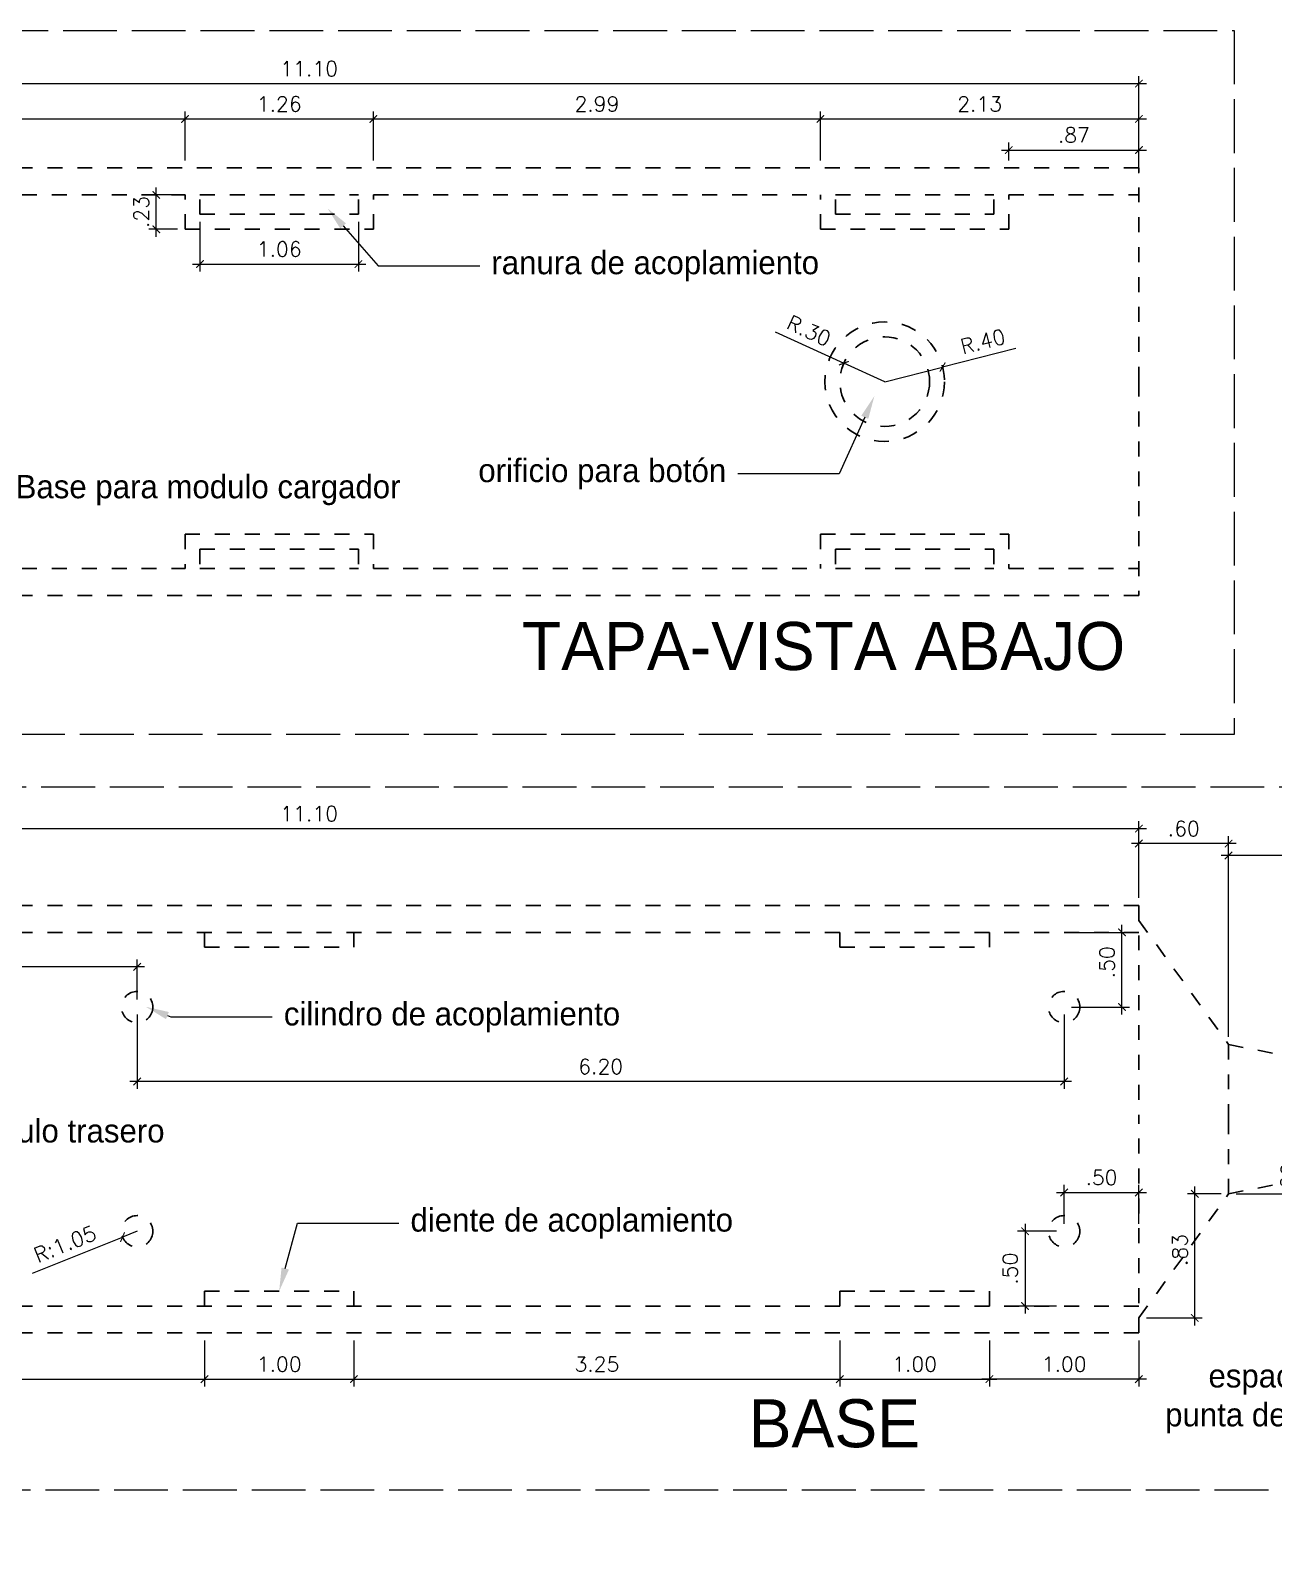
# Model space of a CAD drawing. Header units: millimetres. Extents: x 3117.9 to 3172.3, y 1005.1 to 1030.5.
# Drawn here: x 3123.35 to 3131.67, y 1017.25 to 1027.42 of the extents above; entities that cross this region are included whole.
import ezdxf
from ezdxf import colors
from ezdxf.entities.mleader import LeaderData, LeaderLine
from ezdxf.math import Vec2, Vec3

# ---------------------------------------------------------------- set-up
doc = ezdxf.new("R2010")
doc.units = ezdxf.units.MM
doc.linetypes.add('ACAD_ISO02W100', pattern=[15, 12, -3])
doc.linetypes.add('ACAD_ISO03W100', pattern=[30, 12, -18])
for name, color, linetype, lineweight in [('bloque', 2, 'Continuous', 25), ('corte', 1, 'Continuous', 30), ('MU-COTAS', 6, 'Continuous', 9), ('rayado', 130, 'ACAD_ISO03W100', 9)]:
    doc.layers.add(name, color=color, linetype=linetype, lineweight=lineweight)
doc.layers.add('MU-CascoExistente', color=200, linetype='Continuous')
doc.styles.get("Standard").update_dxf_attribs({"font": 'MOD20.TTF'})
doc.styles.add('T-COTA 1 en 50', font='romans.shx')
doc.dimstyles.new('cota exterior esc 1 en 50', dxfattribs={"dimtxt": 0.1, "dimasz": 0.05, "dimexe": 0.05, "dimexo": 0.05, "dimgap": 0.05, "dimtad": 1, "dimzin": 4, "dimdsep": 46, "dimtxsty": 'T-COTA 1 en 50', "dimblk": 'ARCHTICK', "dimcen": 2.5, "dimdle": 0.05, "dimclrd": 256, "dimclre": 256, "dimclrt": 240, "dimaunit": 1, "dimazin": 0, "dimtfac": 1, "dimtix": 1, "dimtmove": 0, "dimatfit": 3, "dimfxl": 1, "dimtolj": 1, "dimlwd": -1, "dimlwe": -1, "dimarcsym": 0})

# ---------------------------------------------------------------- blocks, each defined once
blk = doc.blocks.new('_ArchTick')
at = {"layer": 'MU-CascoExistente', "color": 0, "const_width": 0.15}
blk.add_lwpolyline([(-0.5, -0.5), (0.5, 0.5)], dxfattribs=at)
blk = doc.blocks.new('*D36')
at = {"layer": 'Defpoints', "color": 0, "ltscale": 0.002, "transparency": 16777216}
for p in [(3130.765, 1022.083), (3119.665, 1021.569), (3130.765, 1021.569)]:
    blk.add_point(p, dxfattribs=at)
at = {"layer": 'MU-COTAS', "ltscale": 0.002, "transparency": 16777216}
for p, q in [((3119.665, 1021.619), (3119.665, 1022.133)), ((3130.765, 1021.619), (3130.765, 1022.133)), ((3119.615, 1022.083), (3130.815, 1022.083))]:
    blk.add_line(p, q, dxfattribs=at)
at = {"layer": 'MU-COTAS', "ltscale": 0.002, "transparency": 16777216, "xscale": 0.05, "yscale": 0.05, "zscale": 0.05, "rotation": 180}
blk.add_blockref('_ArchTick', (3119.665, 1022.083), dxfattribs=at)
at = {"layer": 'MU-COTAS', "ltscale": 0.002, "transparency": 16777216, "xscale": 0.05, "yscale": 0.05, "zscale": 0.05}
blk.add_blockref('_ArchTick', (3130.765, 1022.083), dxfattribs=at)
at = {"layer": 'MU-COTAS', "color": 240, "ltscale": 0.002, "transparency": 16777216, "insert": (3125.215, 1022.183), "char_height": 0.1, "attachment_point": 5, "style": 'T-COTA 1 en 50'}
blk.add_mtext('\\A1;11.10', dxfattribs=at)
blk = doc.blocks.new('*D37')
at = {"layer": 'Defpoints', "color": 0, "ltscale": 0.002, "transparency": 16777216}
for p in [(3121.165, 1018.709), (3124.515, 1018.709), (3124.515, 1018.4)]:
    blk.add_point(p, dxfattribs=at)
at = {"layer": 'MU-COTAS', "ltscale": 0.002, "transparency": 16777216}
for p, q in [((3121.165, 1018.659), (3121.165, 1018.35)), ((3124.515, 1018.659), (3124.515, 1018.35)), ((3121.115, 1018.4), (3124.565, 1018.4))]:
    blk.add_line(p, q, dxfattribs=at)
at = {"layer": 'MU-COTAS', "ltscale": 0.002, "transparency": 16777216, "xscale": 0.05, "yscale": 0.05, "zscale": 0.05, "rotation": 180}
blk.add_blockref('_ArchTick', (3121.165, 1018.4), dxfattribs=at)
at = {"layer": 'MU-COTAS', "ltscale": 0.002, "transparency": 16777216, "xscale": 0.05, "yscale": 0.05, "zscale": 0.05}
blk.add_blockref('_ArchTick', (3124.515, 1018.4), dxfattribs=at)
at = {"layer": 'MU-COTAS', "color": 240, "ltscale": 0.002, "transparency": 16777216, "insert": (3122.84, 1018.5), "char_height": 0.1, "attachment_point": 5, "style": 'T-COTA 1 en 50'}
blk.add_mtext('\\A1;3.35', dxfattribs=at)
blk = doc.blocks.new('*D38')
at = {"layer": 'Defpoints', "color": 0, "ltscale": 0.002, "transparency": 16777216}
for p in [(3125.515, 1018.709), (3128.765, 1018.709), (3128.765, 1018.4)]:
    blk.add_point(p, dxfattribs=at)
at = {"layer": 'MU-COTAS', "ltscale": 0.002, "transparency": 16777216}
for p, q in [((3125.515, 1018.659), (3125.515, 1018.35)), ((3128.765, 1018.659), (3128.765, 1018.35)), ((3125.465, 1018.4), (3128.815, 1018.4))]:
    blk.add_line(p, q, dxfattribs=at)
at = {"layer": 'MU-COTAS', "ltscale": 0.002, "transparency": 16777216, "xscale": 0.05, "yscale": 0.05, "zscale": 0.05, "rotation": 180}
blk.add_blockref('_ArchTick', (3125.515, 1018.4), dxfattribs=at)
at = {"layer": 'MU-COTAS', "ltscale": 0.002, "transparency": 16777216, "xscale": 0.05, "yscale": 0.05, "zscale": 0.05}
blk.add_blockref('_ArchTick', (3128.765, 1018.4), dxfattribs=at)
at = {"layer": 'MU-COTAS', "color": 240, "ltscale": 0.002, "transparency": 16777216, "insert": (3127.14, 1018.5), "char_height": 0.1, "attachment_point": 5, "style": 'T-COTA 1 en 50'}
blk.add_mtext('\\A1;3.25', dxfattribs=at)
blk = doc.blocks.new('*D39')
at = {"layer": 'Defpoints', "color": 0, "ltscale": 0.002, "transparency": 16777216}
for p in [(3128.765, 1018.709), (3129.765, 1018.709), (3129.765, 1018.4)]:
    blk.add_point(p, dxfattribs=at)
at = {"layer": 'MU-COTAS', "ltscale": 0.002, "transparency": 16777216}
for p, q in [((3128.765, 1018.659), (3128.765, 1018.35)), ((3129.765, 1018.659), (3129.765, 1018.35)), ((3128.715, 1018.4), (3129.815, 1018.4))]:
    blk.add_line(p, q, dxfattribs=at)
at = {"layer": 'MU-COTAS', "ltscale": 0.002, "transparency": 16777216, "xscale": 0.05, "yscale": 0.05, "zscale": 0.05, "rotation": 180}
blk.add_blockref('_ArchTick', (3128.765, 1018.4), dxfattribs=at)
at = {"layer": 'MU-COTAS', "ltscale": 0.002, "transparency": 16777216, "xscale": 0.05, "yscale": 0.05, "zscale": 0.05}
blk.add_blockref('_ArchTick', (3129.765, 1018.4), dxfattribs=at)
at = {"layer": 'MU-COTAS', "color": 240, "ltscale": 0.002, "transparency": 16777216, "insert": (3129.265, 1018.5), "char_height": 0.1, "attachment_point": 5, "style": 'T-COTA 1 en 50'}
blk.add_mtext('\\A1;1.00', dxfattribs=at)
blk = doc.blocks.new('*D40')
at = {"layer": 'Defpoints', "color": 0, "ltscale": 0.002, "transparency": 16777216}
for p in [(3129.765, 1018.709), (3130.765, 1018.709), (3129.765, 1018.4)]:
    blk.add_point(p, dxfattribs=at)
at = {"layer": 'MU-COTAS', "ltscale": 0.002, "transparency": 16777216}
for p, q in [((3129.765, 1018.659), (3129.765, 1018.35)), ((3130.765, 1018.659), (3130.765, 1018.35)), ((3130.815, 1018.4), (3129.715, 1018.4))]:
    blk.add_line(p, q, dxfattribs=at)
at = {"layer": 'MU-COTAS', "ltscale": 0.002, "transparency": 16777216, "xscale": 0.05, "yscale": 0.05, "zscale": 0.05, "rotation": 180}
blk.add_blockref('_ArchTick', (3129.765, 1018.4), dxfattribs=at)
at = {"layer": 'MU-COTAS', "ltscale": 0.002, "transparency": 16777216, "xscale": 0.05, "yscale": 0.05, "zscale": 0.05}
blk.add_blockref('_ArchTick', (3130.765, 1018.4), dxfattribs=at)
at = {"layer": 'MU-COTAS', "color": 240, "ltscale": 0.002, "transparency": 16777216, "insert": (3130.265, 1018.5), "char_height": 0.1, "attachment_point": 5, "style": 'T-COTA 1 en 50'}
blk.add_mtext('\\A1;1.00', dxfattribs=at)
blk = doc.blocks.new('*D7')
at = {"layer": 'Defpoints', "color": 0, "ltscale": 0.002, "transparency": 16777216}
for p in [(3124.065, 1019.389), (3123.967, 1019.35)]:
    blk.add_point(p, dxfattribs=at)
at = {"layer": 'MU-COTAS', "ltscale": 0.002, "transparency": 16777216}
for p in [(3124.065, 1019.389), (3123.366, 1019.109)]:
    blk.add_line(p, (3123.967, 1019.35), dxfattribs=at)
at = {"layer": 'MU-COTAS', "ltscale": 0.002, "transparency": 16777216, "xscale": 0.05, "yscale": 0.05, "zscale": 0.05, "rotation": 21.84938897591049}
blk.add_blockref('_ArchTick', (3123.967, 1019.35), dxfattribs=at)
at = {"layer": 'MU-COTAS', "color": 240, "ltscale": 0.002, "transparency": 16777216, "insert": (3123.583, 1019.304), "char_height": 0.1, "attachment_point": 5, "rotation": 21.8494, "style": 'T-COTA 1 en 50'}
blk.add_mtext('\\A1;R:1.05', dxfattribs=at)
blk = doc.blocks.new('*D41')
at = {"layer": 'Defpoints', "color": 0, "ltscale": 0.002, "transparency": 16777216}
for p in [(3130.765, 1019.649), (3130.265, 1019.389), (3130.765, 1019.389)]:
    blk.add_point(p, dxfattribs=at)
at = {"layer": 'MU-COTAS', "ltscale": 0.002, "transparency": 16777216}
for p, q in [((3130.265, 1019.439), (3130.265, 1019.699)), ((3130.765, 1019.439), (3130.765, 1019.699)), ((3130.215, 1019.649), (3130.815, 1019.649))]:
    blk.add_line(p, q, dxfattribs=at)
at = {"layer": 'MU-COTAS', "ltscale": 0.002, "transparency": 16777216, "xscale": 0.05, "yscale": 0.05, "zscale": 0.05, "rotation": 180}
blk.add_blockref('_ArchTick', (3130.265, 1019.649), dxfattribs=at)
at = {"layer": 'MU-COTAS', "ltscale": 0.002, "transparency": 16777216, "xscale": 0.05, "yscale": 0.05, "zscale": 0.05}
blk.add_blockref('_ArchTick', (3130.765, 1019.649), dxfattribs=at)
at = {"layer": 'MU-COTAS', "color": 240, "ltscale": 0.002, "transparency": 16777216, "insert": (3130.515, 1019.749), "char_height": 0.1, "attachment_point": 5, "style": 'T-COTA 1 en 50'}
blk.add_mtext('\\A1;.50', dxfattribs=at)
blk = doc.blocks.new('*D42')
at = {"layer": 'Defpoints', "color": 0, "ltscale": 0.002, "transparency": 16777216}
for p in [(3130.265, 1019.389), (3130.004, 1018.889), (3130.265, 1018.889)]:
    blk.add_point(p, dxfattribs=at)
at = {"layer": 'MU-COTAS', "ltscale": 0.002, "transparency": 16777216}
for p, q in [((3130.215, 1019.389), (3129.954, 1019.389)), ((3130.004, 1019.439), (3130.004, 1018.839)), ((3130.215, 1018.889), (3129.954, 1018.889))]:
    blk.add_line(p, q, dxfattribs=at)
at = {"layer": 'MU-COTAS', "ltscale": 0.002, "transparency": 16777216, "xscale": 0.05, "yscale": 0.05, "zscale": 0.05}
for p, rotation in [((3130.004, 1019.389), 90), ((3130.004, 1018.889), 270)]:
    blk.add_blockref('_ArchTick', p, dxfattribs=dict(at, rotation=rotation))
at = {"layer": 'MU-COTAS', "color": 240, "ltscale": 0.002, "transparency": 16777216, "insert": (3129.904, 1019.139), "char_height": 0.1, "attachment_point": 5, "rotation": 90, "style": 'T-COTA 1 en 50'}
blk.add_mtext('\\A1;.50', dxfattribs=at)
blk = doc.blocks.new('*D43')
at = {"layer": 'Defpoints', "color": 0, "ltscale": 0.002, "transparency": 16777216}
for p in [(3124.065, 1020.889), (3130.265, 1020.889), (3124.065, 1020.391)]:
    blk.add_point(p, dxfattribs=at)
at = {"layer": 'MU-COTAS', "ltscale": 0.002, "transparency": 16777216}
for p, q in [((3124.065, 1020.839), (3124.065, 1020.341)), ((3130.265, 1020.839), (3130.265, 1020.341)), ((3130.315, 1020.391), (3124.015, 1020.391))]:
    blk.add_line(p, q, dxfattribs=at)
at = {"layer": 'MU-COTAS', "ltscale": 0.002, "transparency": 16777216, "xscale": 0.05, "yscale": 0.05, "zscale": 0.05, "rotation": 180}
blk.add_blockref('_ArchTick', (3124.065, 1020.391), dxfattribs=at)
at = {"layer": 'MU-COTAS', "ltscale": 0.002, "transparency": 16777216, "xscale": 0.05, "yscale": 0.05, "zscale": 0.05}
blk.add_blockref('_ArchTick', (3130.265, 1020.391), dxfattribs=at)
at = {"layer": 'MU-COTAS', "color": 240, "ltscale": 0.002, "transparency": 16777216, "insert": (3127.165, 1020.491), "char_height": 0.1, "attachment_point": 5, "style": 'T-COTA 1 en 50'}
blk.add_mtext('\\A1;6.20', dxfattribs=at)
blk = doc.blocks.new('*D44')
at = {"layer": 'Defpoints', "color": 0, "ltscale": 0.002, "transparency": 16777216}
for p in [(3119.665, 1021.158), (3119.665, 1020.997), (3124.065, 1020.889)]:
    blk.add_point(p, dxfattribs=at)
at = {"layer": 'MU-COTAS', "ltscale": 0.002, "transparency": 16777216}
for p, q in [((3124.115, 1021.158), (3119.615, 1021.158)), ((3119.665, 1021.047), (3119.665, 1021.208)), ((3124.065, 1020.939), (3124.065, 1021.208))]:
    blk.add_line(p, q, dxfattribs=at)
at = {"layer": 'MU-COTAS', "ltscale": 0.002, "transparency": 16777216, "xscale": 0.05, "yscale": 0.05, "zscale": 0.05, "rotation": 180}
blk.add_blockref('_ArchTick', (3119.665, 1021.158), dxfattribs=at)
at = {"layer": 'MU-COTAS', "ltscale": 0.002, "transparency": 16777216, "xscale": 0.05, "yscale": 0.05, "zscale": 0.05}
blk.add_blockref('_ArchTick', (3124.065, 1021.158), dxfattribs=at)
at = {"layer": 'MU-COTAS', "color": 240, "ltscale": 0.002, "transparency": 16777216, "insert": (3121.865, 1021.258), "char_height": 0.1, "attachment_point": 5, "style": 'T-COTA 1 en 50'}
blk.add_mtext('\\A1;4.40', dxfattribs=at)
blk = doc.blocks.new('*D45')
at = {"layer": 'Defpoints', "color": 0, "ltscale": 0.002, "transparency": 16777216}
for p in [(3130.265, 1021.389), (3130.652, 1021.389), (3130.265, 1020.889)]:
    blk.add_point(p, dxfattribs=at)
at = {"layer": 'MU-COTAS', "ltscale": 0.002, "transparency": 16777216}
for p, q in [((3130.652, 1020.839), (3130.652, 1021.439)), ((3130.315, 1021.389), (3130.702, 1021.389)), ((3130.315, 1020.889), (3130.702, 1020.889))]:
    blk.add_line(p, q, dxfattribs=at)
at = {"layer": 'MU-COTAS', "ltscale": 0.002, "transparency": 16777216, "xscale": 0.05, "yscale": 0.05, "zscale": 0.05}
for p, rotation in [((3130.652, 1021.389), 90), ((3130.652, 1020.889), 270)]:
    blk.add_blockref('_ArchTick', p, dxfattribs=dict(at, rotation=rotation))
at = {"layer": 'MU-COTAS', "color": 240, "ltscale": 0.002, "transparency": 16777216, "insert": (3130.552, 1021.189), "char_height": 0.1, "attachment_point": 5, "rotation": 90, "style": 'T-COTA 1 en 50'}
blk.add_mtext('\\A1;.50', dxfattribs=at)
blk = doc.blocks.new('*D46')
at = {"layer": 'Defpoints', "color": 0, "ltscale": 0.002, "transparency": 16777216}
for p in [(3130.765, 1021.983), (3130.765, 1021.569), (3131.365, 1020.639)]:
    blk.add_point(p, dxfattribs=at)
at = {"layer": 'MU-COTAS', "ltscale": 0.002, "transparency": 16777216}
for p, q in [((3130.765, 1021.619), (3130.765, 1022.033)), ((3131.365, 1020.689), (3131.365, 1022.033)), ((3131.415, 1021.983), (3130.715, 1021.983))]:
    blk.add_line(p, q, dxfattribs=at)
at = {"layer": 'MU-COTAS', "ltscale": 0.002, "transparency": 16777216, "xscale": 0.05, "yscale": 0.05, "zscale": 0.05, "rotation": 180}
blk.add_blockref('_ArchTick', (3130.765, 1021.983), dxfattribs=at)
at = {"layer": 'MU-COTAS', "ltscale": 0.002, "transparency": 16777216, "xscale": 0.05, "yscale": 0.05, "zscale": 0.05}
blk.add_blockref('_ArchTick', (3131.365, 1021.983), dxfattribs=at)
at = {"layer": 'MU-COTAS', "color": 240, "ltscale": 0.002, "transparency": 16777216, "insert": (3131.065, 1022.083), "char_height": 0.1, "attachment_point": 5, "style": 'T-COTA 1 en 50'}
blk.add_mtext('\\A1;.60', dxfattribs=at)
blk = doc.blocks.new('*D47')
at = {"layer": 'Defpoints', "color": 0, "ltscale": 0.002, "transparency": 16777216}
for p in [(3131.365, 1021.903), (3131.365, 1020.639), (3132.365, 1020.439)]:
    blk.add_point(p, dxfattribs=at)
at = {"layer": 'MU-COTAS', "ltscale": 0.002, "transparency": 16777216}
for p, q in [((3131.365, 1020.689), (3131.365, 1021.953)), ((3132.365, 1020.489), (3132.365, 1021.953)), ((3132.415, 1021.903), (3131.315, 1021.903))]:
    blk.add_line(p, q, dxfattribs=at)
at = {"layer": 'MU-COTAS', "ltscale": 0.002, "transparency": 16777216, "xscale": 0.05, "yscale": 0.05, "zscale": 0.05, "rotation": 180}
blk.add_blockref('_ArchTick', (3131.365, 1021.903), dxfattribs=at)
at = {"layer": 'MU-COTAS', "ltscale": 0.002, "transparency": 16777216, "xscale": 0.05, "yscale": 0.05, "zscale": 0.05}
blk.add_blockref('_ArchTick', (3132.365, 1021.903), dxfattribs=at)
at = {"layer": 'MU-COTAS', "color": 240, "ltscale": 0.002, "transparency": 16777216, "insert": (3131.865, 1022.003), "char_height": 0.1, "attachment_point": 5, "style": 'T-COTA 1 en 50'}
blk.add_mtext('\\A1;1.00', dxfattribs=at)
blk = doc.blocks.new('*D49')
at = {"layer": 'Defpoints', "color": 0, "ltscale": 0.002, "transparency": 16777216}
for p in [(3131.139, 1019.639), (3131.365, 1019.639), (3130.765, 1018.809)]:
    blk.add_point(p, dxfattribs=at)
at = {"layer": 'MU-COTAS', "ltscale": 0.002, "transparency": 16777216}
for p, q in [((3131.315, 1019.639), (3131.089, 1019.639)), ((3131.139, 1018.759), (3131.139, 1019.689)), ((3130.815, 1018.809), (3131.189, 1018.809))]:
    blk.add_line(p, q, dxfattribs=at)
at = {"layer": 'MU-COTAS', "ltscale": 0.002, "transparency": 16777216, "xscale": 0.05, "yscale": 0.05, "zscale": 0.05}
for p, rotation in [((3131.139, 1019.639), 90), ((3131.139, 1018.809), 270)]:
    blk.add_blockref('_ArchTick', p, dxfattribs=dict(at, rotation=rotation))
at = {"layer": 'MU-COTAS', "color": 240, "ltscale": 0.002, "transparency": 16777216, "insert": (3131.039, 1019.264), "char_height": 0.1, "attachment_point": 5, "rotation": 90, "style": 'T-COTA 1 en 50'}
blk.add_mtext('\\A1;.83', dxfattribs=at)
blk = doc.blocks.new('*D50')
at = {"layer": 'Defpoints', "color": 0, "ltscale": 0.002, "transparency": 16777216}
for p in [(3131.865, 1019.839), (3132.365, 1019.839), (3131.365, 1019.639)]:
    blk.add_point(p, dxfattribs=at)
at = {"layer": 'MU-COTAS', "ltscale": 0.002, "transparency": 16777216}
for p, q in [((3132.315, 1019.839), (3131.815, 1019.839)), ((3131.865, 1019.589), (3131.865, 1019.889)), ((3131.415, 1019.639), (3131.915, 1019.639))]:
    blk.add_line(p, q, dxfattribs=at)
at = {"layer": 'MU-COTAS', "ltscale": 0.002, "transparency": 16777216, "xscale": 0.05, "yscale": 0.05, "zscale": 0.05}
for p, rotation in [((3131.865, 1019.839), 90), ((3131.865, 1019.639), 270)]:
    blk.add_blockref('_ArchTick', p, dxfattribs=dict(at, rotation=rotation))
at = {"layer": 'MU-COTAS', "color": 240, "ltscale": 0.002, "transparency": 16777216, "insert": (3131.765, 1019.739), "char_height": 0.1, "attachment_point": 5, "rotation": 90, "style": 'T-COTA 1 en 50'}
blk.add_mtext('\\A1;.20', dxfattribs=at)
blk = doc.blocks.new('*D51')
at = {"layer": 'Defpoints', "color": 0, "ltscale": 0.002, "transparency": 16777216}
for p in [(3130.765, 1027.067), (3119.665, 1026.418), (3130.765, 1026.418)]:
    blk.add_point(p, dxfattribs=at)
at = {"layer": 'MU-COTAS', "ltscale": 0.002, "transparency": 16777216}
for p, q in [((3119.665, 1026.468), (3119.665, 1027.117)), ((3130.765, 1026.468), (3130.765, 1027.117)), ((3119.615, 1027.067), (3130.815, 1027.067))]:
    blk.add_line(p, q, dxfattribs=at)
at = {"layer": 'MU-COTAS', "ltscale": 0.002, "transparency": 16777216, "xscale": 0.05, "yscale": 0.05, "zscale": 0.05, "rotation": 180}
blk.add_blockref('_ArchTick', (3119.665, 1027.067), dxfattribs=at)
at = {"layer": 'MU-COTAS', "ltscale": 0.002, "transparency": 16777216, "xscale": 0.05, "yscale": 0.05, "zscale": 0.05}
blk.add_blockref('_ArchTick', (3130.765, 1027.067), dxfattribs=at)
at = {"layer": 'MU-COTAS', "color": 240, "ltscale": 0.002, "transparency": 16777216, "insert": (3125.215, 1027.167), "char_height": 0.1, "attachment_point": 5, "style": 'T-COTA 1 en 50'}
blk.add_mtext('\\A1;11.10', dxfattribs=at)
blk = doc.blocks.new('*D9')
at = {"layer": 'Defpoints', "color": 0, "ltscale": 0.002, "transparency": 16777216}
for p in [(3124.385, 1026.831), (3121.295, 1026.503), (3124.385, 1026.503)]:
    blk.add_point(p, dxfattribs=at)
at = {"layer": 'MU-COTAS', "ltscale": 0.002, "transparency": 16777216}
for p, q in [((3121.245, 1026.831), (3124.435, 1026.831)), ((3121.295, 1026.553), (3121.295, 1026.881)), ((3124.385, 1026.553), (3124.385, 1026.881))]:
    blk.add_line(p, q, dxfattribs=at)
at = {"layer": 'MU-COTAS', "ltscale": 0.002, "transparency": 16777216, "xscale": 0.05, "yscale": 0.05, "zscale": 0.05, "rotation": 180}
blk.add_blockref('_ArchTick', (3121.295, 1026.831), dxfattribs=at)
at = {"layer": 'MU-COTAS', "ltscale": 0.002, "transparency": 16777216, "xscale": 0.05, "yscale": 0.05, "zscale": 0.05}
blk.add_blockref('_ArchTick', (3124.385, 1026.831), dxfattribs=at)
at = {"layer": 'MU-COTAS', "color": 240, "ltscale": 0.002, "transparency": 16777216, "insert": (3122.84, 1026.931), "char_height": 0.1, "attachment_point": 5, "style": 'T-COTA 1 en 50'}
blk.add_mtext('\\A1;3.09', dxfattribs=at)
blk = doc.blocks.new('*D10')
at = {"layer": 'Defpoints', "color": 0, "ltscale": 0.002, "transparency": 16777216}
for p in [(3125.645, 1026.831), (3124.385, 1026.503), (3125.645, 1026.503)]:
    blk.add_point(p, dxfattribs=at)
at = {"layer": 'MU-COTAS', "ltscale": 0.002, "transparency": 16777216}
for p, q in [((3124.335, 1026.831), (3125.695, 1026.831)), ((3124.385, 1026.553), (3124.385, 1026.881)), ((3125.645, 1026.553), (3125.645, 1026.881))]:
    blk.add_line(p, q, dxfattribs=at)
at = {"layer": 'MU-COTAS', "ltscale": 0.002, "transparency": 16777216, "xscale": 0.05, "yscale": 0.05, "zscale": 0.05, "rotation": 180}
blk.add_blockref('_ArchTick', (3124.385, 1026.831), dxfattribs=at)
at = {"layer": 'MU-COTAS', "ltscale": 0.002, "transparency": 16777216, "xscale": 0.05, "yscale": 0.05, "zscale": 0.05}
blk.add_blockref('_ArchTick', (3125.645, 1026.831), dxfattribs=at)
at = {"layer": 'MU-COTAS', "color": 240, "ltscale": 0.002, "transparency": 16777216, "insert": (3125.015, 1026.931), "char_height": 0.1, "attachment_point": 5, "style": 'T-COTA 1 en 50'}
blk.add_mtext('\\A1;1.26', dxfattribs=at)
blk = doc.blocks.new('*D52')
at = {"layer": 'Defpoints', "color": 0, "ltscale": 0.002, "transparency": 16777216}
for p in [(3128.635, 1026.831), (3125.645, 1026.503), (3128.635, 1026.503)]:
    blk.add_point(p, dxfattribs=at)
at = {"layer": 'MU-COTAS', "ltscale": 0.002, "transparency": 16777216}
for p, q in [((3125.595, 1026.831), (3128.685, 1026.831)), ((3125.645, 1026.553), (3125.645, 1026.881)), ((3128.635, 1026.553), (3128.635, 1026.881))]:
    blk.add_line(p, q, dxfattribs=at)
at = {"layer": 'MU-COTAS', "ltscale": 0.002, "transparency": 16777216, "xscale": 0.05, "yscale": 0.05, "zscale": 0.05, "rotation": 180}
blk.add_blockref('_ArchTick', (3125.645, 1026.831), dxfattribs=at)
at = {"layer": 'MU-COTAS', "ltscale": 0.002, "transparency": 16777216, "xscale": 0.05, "yscale": 0.05, "zscale": 0.05}
blk.add_blockref('_ArchTick', (3128.635, 1026.831), dxfattribs=at)
at = {"layer": 'MU-COTAS', "color": 240, "ltscale": 0.002, "transparency": 16777216, "insert": (3127.14, 1026.931), "char_height": 0.1, "attachment_point": 5, "style": 'T-COTA 1 en 50'}
blk.add_mtext('\\A1;2.99', dxfattribs=at)
blk = doc.blocks.new('*D53')
at = {"layer": 'Defpoints', "color": 0, "ltscale": 0.002, "transparency": 16777216}
for p in [(3130.765, 1026.831), (3128.635, 1026.503), (3130.765, 1026.418)]:
    blk.add_point(p, dxfattribs=at)
at = {"layer": 'MU-COTAS', "ltscale": 0.002, "transparency": 16777216}
for p, q in [((3128.585, 1026.831), (3130.815, 1026.831)), ((3128.635, 1026.553), (3128.635, 1026.881)), ((3130.765, 1026.468), (3130.765, 1026.881))]:
    blk.add_line(p, q, dxfattribs=at)
at = {"layer": 'MU-COTAS', "ltscale": 0.002, "transparency": 16777216, "xscale": 0.05, "yscale": 0.05, "zscale": 0.05, "rotation": 180}
blk.add_blockref('_ArchTick', (3128.635, 1026.831), dxfattribs=at)
at = {"layer": 'MU-COTAS', "ltscale": 0.002, "transparency": 16777216, "xscale": 0.05, "yscale": 0.05, "zscale": 0.05}
blk.add_blockref('_ArchTick', (3130.765, 1026.831), dxfattribs=at)
at = {"layer": 'MU-COTAS', "color": 240, "ltscale": 0.002, "transparency": 16777216, "insert": (3129.7, 1026.931), "char_height": 0.1, "attachment_point": 5, "style": 'T-COTA 1 en 50'}
blk.add_mtext('\\A1;2.13', dxfattribs=at)
blk = doc.blocks.new('*D11')
at = {"layer": 'Defpoints', "color": 0, "ltscale": 0.002, "transparency": 16777216}
for p in [(3130.765, 1026.623), (3129.895, 1026.503), (3130.765, 1026.503)]:
    blk.add_point(p, dxfattribs=at)
at = {"layer": 'MU-COTAS', "ltscale": 0.002, "transparency": 16777216}
for p, q in [((3129.845, 1026.623), (3130.815, 1026.623)), ((3129.895, 1026.553), (3129.895, 1026.673)), ((3130.765, 1026.553), (3130.765, 1026.673))]:
    blk.add_line(p, q, dxfattribs=at)
at = {"layer": 'MU-COTAS', "ltscale": 0.002, "transparency": 16777216, "xscale": 0.05, "yscale": 0.05, "zscale": 0.05, "rotation": 180}
blk.add_blockref('_ArchTick', (3129.895, 1026.623), dxfattribs=at)
at = {"layer": 'MU-COTAS', "ltscale": 0.002, "transparency": 16777216, "xscale": 0.05, "yscale": 0.05, "zscale": 0.05}
blk.add_blockref('_ArchTick', (3130.765, 1026.623), dxfattribs=at)
at = {"layer": 'MU-COTAS', "color": 240, "ltscale": 0.002, "transparency": 16777216, "insert": (3130.33, 1026.723), "char_height": 0.1, "attachment_point": 5, "style": 'T-COTA 1 en 50'}
blk.add_mtext('\\A1;.87', dxfattribs=at)
blk = doc.blocks.new('*D56')
at = {"layer": 'Defpoints', "color": 0, "ltscale": 0.002, "transparency": 16777216}
for p in [(3124.193, 1026.323), (3124.385, 1026.323), (3124.385, 1026.093)]:
    blk.add_point(p, dxfattribs=at)
at = {"layer": 'MU-COTAS', "ltscale": 0.002, "transparency": 16777216}
for p, q in [((3124.335, 1026.323), (3124.143, 1026.323)), ((3124.193, 1026.043), (3124.193, 1026.373)), ((3124.335, 1026.093), (3124.143, 1026.093))]:
    blk.add_line(p, q, dxfattribs=at)
at = {"layer": 'MU-COTAS', "ltscale": 0.002, "transparency": 16777216, "xscale": 0.05, "yscale": 0.05, "zscale": 0.05}
for p, rotation in [((3124.193, 1026.323), 90), ((3124.193, 1026.093), 270)]:
    blk.add_blockref('_ArchTick', p, dxfattribs=dict(at, rotation=rotation))
at = {"layer": 'MU-COTAS', "color": 240, "ltscale": 0.002, "transparency": 16777216, "insert": (3124.093, 1026.208), "char_height": 0.1, "attachment_point": 5, "rotation": 90, "style": 'T-COTA 1 en 50'}
blk.add_mtext('\\A1;.23', dxfattribs=at)
blk = doc.blocks.new('*D60')
at = {"layer": 'Defpoints', "color": 0, "ltscale": 0.002, "transparency": 16777216}
for p in [(3128.792, 1025.197), (3129.065, 1025.073)]:
    blk.add_point(p, dxfattribs=at)
at = {"layer": 'MU-COTAS', "ltscale": 0.002, "transparency": 16777216}
for p in [(3128.333, 1025.407), (3129.065, 1025.073)]:
    blk.add_line(p, (3128.792, 1025.197), dxfattribs=at)
at = {"layer": 'MU-COTAS', "ltscale": 0.002, "transparency": 16777216, "xscale": 0.05, "yscale": 0.05, "zscale": 0.05, "rotation": 335.4344601843575}
blk.add_blockref('_ArchTick', (3128.792, 1025.197), dxfattribs=at)
at = {"layer": 'MU-COTAS', "color": 240, "ltscale": 0.002, "transparency": 16777216, "insert": (3128.558, 1025.414), "char_height": 0.1, "attachment_point": 5, "rotation": 335.4345, "style": 'T-COTA 1 en 50'}
blk.add_mtext('\\A1;R.30', dxfattribs=at)
blk = doc.blocks.new('*D61')
at = {"layer": 'Defpoints', "color": 0, "ltscale": 0.002, "transparency": 16777216}
for p in [(3129.452, 1025.171), (3129.065, 1025.073)]:
    blk.add_point(p, dxfattribs=at)
at = {"layer": 'MU-COTAS', "ltscale": 0.002, "transparency": 16777216}
for p in [(3129.942, 1025.295), (3129.065, 1025.073)]:
    blk.add_line(p, (3129.452, 1025.171), dxfattribs=at)
at = {"layer": 'MU-COTAS', "ltscale": 0.002, "transparency": 16777216, "xscale": 0.05, "yscale": 0.05, "zscale": 0.05, "rotation": 194.2209879059807}
blk.add_blockref('_ArchTick', (3129.452, 1025.171), dxfattribs=at)
at = {"layer": 'MU-COTAS', "color": 240, "ltscale": 0.002, "transparency": 16777216, "insert": (3129.721, 1025.342), "char_height": 0.1, "attachment_point": 5, "rotation": 14.221, "style": 'T-COTA 1 en 50'}
blk.add_mtext('\\A1;R.40', dxfattribs=at)
blk = doc.blocks.new('*D156')
at = {"layer": 'Defpoints', "color": 0, "ltscale": 0.002, "transparency": 16777216}
for p in [(3124.485, 1026.193), (3125.545, 1026.193), (3125.545, 1025.86)]:
    blk.add_point(p, dxfattribs=at)
at = {"layer": 'MU-COTAS', "ltscale": 0.002, "transparency": 16777216}
for p, q in [((3124.485, 1026.143), (3124.485, 1025.81)), ((3125.545, 1026.143), (3125.545, 1025.81)), ((3124.435, 1025.86), (3125.595, 1025.86))]:
    blk.add_line(p, q, dxfattribs=at)
at = {"layer": 'MU-COTAS', "ltscale": 0.002, "transparency": 16777216, "xscale": 0.05, "yscale": 0.05, "zscale": 0.05, "rotation": 180}
blk.add_blockref('_ArchTick', (3124.485, 1025.86), dxfattribs=at)
at = {"layer": 'MU-COTAS', "ltscale": 0.002, "transparency": 16777216, "xscale": 0.05, "yscale": 0.05, "zscale": 0.05}
blk.add_blockref('_ArchTick', (3125.545, 1025.86), dxfattribs=at)
at = {"layer": 'MU-COTAS', "color": 240, "ltscale": 0.002, "transparency": 16777216, "insert": (3125.015, 1025.96), "char_height": 0.1, "attachment_point": 5, "style": 'T-COTA 1 en 50'}
blk.add_mtext('\\A1;1.06', dxfattribs=at)
blk = doc.blocks.new('*D168')
at = {"layer": 'Defpoints', "color": 0, "ltscale": 0.002, "transparency": 16777216}
for p in [(3124.515, 1018.709), (3125.515, 1018.709), (3125.515, 1018.4)]:
    blk.add_point(p, dxfattribs=at)
at = {"layer": 'MU-COTAS', "ltscale": 0.002, "transparency": 16777216}
for p, q in [((3124.515, 1018.659), (3124.515, 1018.35)), ((3125.515, 1018.659), (3125.515, 1018.35)), ((3124.465, 1018.4), (3125.565, 1018.4))]:
    blk.add_line(p, q, dxfattribs=at)
at = {"layer": 'MU-COTAS', "ltscale": 0.002, "transparency": 16777216, "xscale": 0.05, "yscale": 0.05, "zscale": 0.05, "rotation": 180}
blk.add_blockref('_ArchTick', (3124.515, 1018.4), dxfattribs=at)
at = {"layer": 'MU-COTAS', "ltscale": 0.002, "transparency": 16777216, "xscale": 0.05, "yscale": 0.05, "zscale": 0.05}
blk.add_blockref('_ArchTick', (3125.515, 1018.4), dxfattribs=at)
at = {"layer": 'MU-COTAS', "color": 240, "ltscale": 0.002, "transparency": 16777216, "insert": (3125.015, 1018.5), "char_height": 0.1, "attachment_point": 5, "style": 'T-COTA 1 en 50'}
blk.add_mtext('\\A1;1.00', dxfattribs=at)

msp = doc.modelspace()

# ---------------------------------------------------------------- linework, layer by layer
at = {"layer": 'corte', "linetype": 'ACAD_ISO02W100', "ltscale": 1e-07}
for p, q in [((3119.665, 1026.503), (3130.765, 1026.503)), ((3130.765, 1025.073), (3130.765, 1026.503)), ((3121.295, 1026.323), (3124.385, 1026.323)), ((3124.385, 1026.093), (3124.385, 1026.323)), ((3124.485, 1026.323), (3125.545, 1026.323)), ((3124.485, 1026.193), (3124.485, 1026.323)), ((3125.545, 1026.193), (3125.545, 1026.323)), ((3125.645, 1026.323), (3128.635, 1026.323)), ((3125.645, 1026.093), (3125.645, 1026.323)), ((3128.635, 1026.093), (3128.635, 1026.323)), ((3128.735, 1026.323), (3129.795, 1026.323)), ((3128.735, 1026.193), (3128.735, 1026.323)), ((3129.795, 1026.193), (3129.795, 1026.323)), ((3129.895, 1026.323), (3130.765, 1026.323)), ((3129.895, 1026.093), (3129.895, 1026.323)), ((3124.485, 1026.193), (3125.545, 1026.193)), ((3128.735, 1026.193), (3129.795, 1026.193)), ((3124.385, 1026.093), (3125.645, 1026.093)), ((3128.635, 1026.093), (3129.895, 1026.093)), ((3130.765, 1025.073), (3130.765, 1023.643)), ((3124.385, 1024.053), (3124.385, 1023.823)), ((3124.385, 1024.053), (3125.645, 1024.053)), ((3125.645, 1024.053), (3125.645, 1023.823)), ((3128.635, 1024.053), (3128.635, 1023.823)), ((3128.635, 1024.053), (3129.895, 1024.053)), ((3129.895, 1024.053), (3129.895, 1023.823)), ((3124.485, 1023.953), (3125.545, 1023.953)), ((3124.485, 1023.953), (3124.485, 1023.823)), ((3125.545, 1023.953), (3125.545, 1023.823)), ((3128.735, 1023.953), (3129.795, 1023.953)), ((3128.735, 1023.953), (3128.735, 1023.823)), ((3129.795, 1023.953), (3129.795, 1023.823)), ((3121.295, 1023.823), (3124.385, 1023.823)), ((3124.485, 1023.823), (3125.545, 1023.823)), ((3125.645, 1023.823), (3128.635, 1023.823)), ((3128.735, 1023.823), (3129.795, 1023.823)), ((3129.895, 1023.823), (3130.765, 1023.823)), ((3119.665, 1023.643), (3130.765, 1023.643)), ((3119.665, 1021.569), (3130.765, 1021.569)), ((3130.765, 1021.569), (3130.765, 1020.139)), ((3130.765, 1021.469), (3131.365, 1020.639)), ((3119.665, 1021.389), (3130.765, 1021.389)), ((3124.515, 1021.289), (3124.515, 1021.389)), ((3125.515, 1021.289), (3125.515, 1021.389)), ((3128.765, 1021.289), (3128.765, 1021.389)), ((3129.765, 1021.289), (3129.765, 1021.389)), ((3124.515, 1021.289), (3125.515, 1021.289)), ((3128.765, 1021.289), (3129.765, 1021.289)), ((3131.365, 1020.639), (3132.365, 1020.439)), ((3131.365, 1020.639), (3131.365, 1020.139)), ((3130.765, 1018.709), (3130.765, 1020.139)), ((3131.365, 1019.639), (3131.365, 1020.139)), ((3131.365, 1019.639), (3132.365, 1019.839)), ((3130.765, 1018.809), (3131.365, 1019.639)), ((3124.515, 1018.989), (3125.515, 1018.989)), ((3124.515, 1018.989), (3124.515, 1018.889)), ((3125.515, 1018.989), (3125.515, 1018.889)), ((3128.765, 1018.989), (3129.765, 1018.989)), ((3128.765, 1018.989), (3128.765, 1018.889)), ((3129.765, 1018.989), (3129.765, 1018.889)), ((3119.665, 1018.889), (3130.765, 1018.889)), ((3119.665, 1018.709), (3130.765, 1018.709))]:
    msp.add_line(p, q, dxfattribs=at)
for centre, radius in [((3129.065, 1025.073), 0.4), ((3129.065, 1025.073), 0.3), ((3124.065, 1020.889), 0.105), ((3130.265, 1020.889), 0.105), ((3124.065, 1019.389), 0.105), ((3130.265, 1019.389), 0.105)]:
    msp.add_circle(centre, radius, dxfattribs=at)
at = {"layer": 'rayado', "linetype": 'ACAD_ISO02W100', "ltscale": 0.03}
for points in [[(3118.509, 1027.423), (3131.402, 1027.423), (3131.402, 1022.712), (3118.509, 1022.712)], [(3117.903, 1022.363), (3133.471, 1022.363), (3133.471, 1017.656), (3117.903, 1017.656)]]:
    msp.add_lwpolyline(points, close=True, dxfattribs=at)

# ---------------------------------------------------------------- texts
at = {"layer": 'corte', "linetype": 'ACAD_ISO02W100', "ltscale": 1e-07}
for s, height, p in [('TAPA-VISTA ABAJO', 0.32127, (3126.639, 1023.144)), ('BASE', 0.3213, (3128.155, 1017.944))]:
    msp.add_text(s, height=height, dxfattribs=at).set_placement(p)

# ---------------------------------------------------------------- dimensions: what is measured, and where the dimension line sits
at = {"layer": 'MU-COTAS', "ltscale": 0.002}
for base, p1, p2, picture, middle in [((3130.765, 1027.067), (3119.665, 1026.418), (3130.765, 1026.418), '*D51', (3125.215, 1027.167)), ((3124.385, 1026.831), (3121.295, 1026.503), (3124.385, 1026.503), '*D9', (3122.84, 1026.931)), ((3125.645, 1026.831), (3124.385, 1026.503), (3125.645, 1026.503), '*D10', (3125.015, 1026.931)), ((3128.635, 1026.831), (3125.645, 1026.503), (3128.635, 1026.503), '*D52', (3127.14, 1026.931)), ((3130.765, 1026.831), (3128.635, 1026.503), (3130.765, 1026.418), '*D53', (3129.7, 1026.931)), ((3130.765, 1022.083), (3119.665, 1021.569), (3130.765, 1021.569), '*D36', (3125.215, 1022.183)), ((3130.765, 1021.983), (3131.365, 1020.639), (3130.765, 1021.569), '*D46', (3131.065, 1022.083)), ((3131.365, 1021.903), (3132.365, 1020.439), (3131.365, 1020.639), '*D47', (3131.865, 1022.003)), ((3119.665, 1021.158), (3124.065, 1020.889), (3119.665, 1020.997), '*D44', (3121.865, 1021.258)), ((3124.065, 1020.391), (3130.265, 1020.889), (3124.065, 1020.889), '*D43', (3127.165, 1020.491)), ((3130.765, 1019.649), (3130.265, 1019.389), (3130.765, 1019.389), '*D41', (3130.515, 1019.749)), ((3124.515, 1018.4), (3121.165, 1018.709), (3124.515, 1018.709), '*D37', (3122.84, 1018.5)), ((3125.515, 1018.4), (3124.515, 1018.709), (3125.515, 1018.709), '*D168', (3125.015, 1018.5)), ((3128.765, 1018.4), (3125.515, 1018.709), (3128.765, 1018.709), '*D38', (3127.14, 1018.5)), ((3129.765, 1018.4), (3128.765, 1018.709), (3129.765, 1018.709), '*D39', (3129.265, 1018.5)), ((3129.765, 1018.4), (3130.765, 1018.709), (3129.765, 1018.709), '*D40', (3130.265, 1018.5))]:
    dim = msp.add_linear_dim(base=base, p1=p1, p2=p2, dimstyle='cota exterior esc 1 en 50', dxfattribs=at)
    dim.commit()
    dim.dimension.update_dxf_attribs({"geometry": picture, "text_midpoint": middle})
for base, p1, p2, picture, middle in [((3130.765, 1026.623), (3129.895, 1026.503), (3130.765, 1026.503), '*D11', (3130.33, 1026.623)), ((3125.545, 1025.86), (3124.485, 1026.193), (3125.545, 1026.193), '*D156', (3125.015, 1025.86))]:
    dim = msp.add_linear_dim(base=base, p1=p1, p2=p2, dimstyle='cota exterior esc 1 en 50', dxfattribs=at)
    dim.commit()
    dim.dimension.update_dxf_attribs({"geometry": picture, "text_midpoint": middle, "dimtype": 160})
for base, p1, p2, picture, middle in [((3124.193, 1026.323), (3124.385, 1026.093), (3124.385, 1026.323), '*D56', (3124.193, 1026.208)), ((3130.652, 1021.389), (3130.265, 1020.889), (3130.265, 1021.389), '*D45', (3130.652, 1021.189)), ((3131.865, 1019.839), (3131.365, 1019.639), (3132.365, 1019.839), '*D50', (3131.865, 1019.739)), ((3131.139, 1019.639), (3130.765, 1018.809), (3131.365, 1019.639), '*D49', (3131.139, 1019.264))]:
    dim = msp.add_linear_dim(base=base, p1=p1, p2=p2, angle=90, dimstyle='cota exterior esc 1 en 50', dxfattribs=at)
    dim.commit()
    dim.dimension.update_dxf_attribs({"geometry": picture, "text_midpoint": middle, "dimtype": 160})
for mpoint, picture, middle in [((3128.792, 1025.197), '*D60', (3128.558, 1025.414)), ((3129.452, 1025.171), '*D61', (3129.721, 1025.342))]:
    dim = msp.add_radius_dim(center=(3129.065, 1025.073), mpoint=mpoint, dimstyle='cota exterior esc 1 en 50', dxfattribs=at)
    dim.commit()
    dim.dimension.update_dxf_attribs({"geometry": picture, "text_midpoint": middle})
dim = msp.add_radius_dim(center=(3124.065, 1019.389), mpoint=(3123.967, 1019.35), text='R:1.05', dimstyle='cota exterior esc 1 en 50', dxfattribs=at)
dim.commit()
dim.dimension.update_dxf_attribs({"geometry": '*D7', "text_midpoint": (3123.583, 1019.304)})
dim = msp.add_linear_dim(base=(3130.004, 1018.889), p1=(3130.265, 1019.389), p2=(3130.265, 1018.889), angle=90, dimstyle='cota exterior esc 1 en 50', dxfattribs=at)
dim.commit()
dim.dimension.update_dxf_attribs({"geometry": '*D42', "text_midpoint": (3129.904, 1019.139)})

# ---------------------------------------------------------------- leaders
at = {"layer": 'bloque', "linetype": 'ACAD_ISO02W100', "ltscale": 1e-07}
ml = msp.add_multileader_mtext('Standard', dxfattribs=at)
ml.set_content('ranura de acoplamiento', color=256)
ml.set_leader_properties()
ml.build(insert=Vec2(0, 0))
ml.multileader.update_dxf_attribs({"arrow_head_size": 0.156})
ctx = ml.context
ctx.base_point, ctx.char_height, ctx.arrow_head_size, ctx.landing_gap_size, ctx.plane_origin = Vec3(3126.356, 1025.849), 0.156, 0.156, 0.078, Vec3(3125.617, 1025.871)
notes = []
notes.append((ctx, [(0, (1, 1, 0), (3125.678, 1025.849), (1, 0), 0.678, [(0, [(3125.339, 1026.232)], 0, [])])]))
ctx.mtext.insert, ctx.mtext.flow_direction = Vec3(3126.434, 1025.948), 5
ml = msp.add_multileader_mtext('Standard', dxfattribs=at)
ml.set_content('orificio para botón', color=256)
ml.set_leader_properties()
ml.build(insert=Vec2(0, 0))
ml.multileader.update_dxf_attribs({"arrow_head_size": 0.156})
ctx = ml.context
ctx.base_point, ctx.char_height, ctx.arrow_head_size, ctx.landing_gap_size, ctx.plane_origin = Vec3(3126.139, 1024.457), 0.156, 0.156, 0.078, Vec3(3128.823, 1024.479)
ctx.text_align_type = 2
notes.append((ctx, [(0, (1, 1, 0), (3128.761, 1024.457), (-1, 0), 0.678, [(0, [(3128.996, 1024.977)], 0, [])])]))
ctx.mtext.insert, ctx.mtext.alignment, ctx.mtext.flow_direction = Vec3(3128.005, 1024.557), 3, 5
ml = msp.add_multileader_mtext('Standard', dxfattribs=at)
ml.set_content('Base para modulo cargador', color=256)
ml.set_leader_properties()
ml.build(insert=Vec2(0, 0))
ml.multileader.update_dxf_attribs({"arrow_head_size": 0.156})
ctx = ml.context
ctx.base_point, ctx.char_height, ctx.arrow_head_size, ctx.landing_gap_size, ctx.plane_origin = Vec3(3123.174, 1024.348), 0.156, 0.156, 0.078, Vec3(3122.073, 1024.37)
notes.append((ctx, [(0, (1, 1, 0), (3122.134, 1024.348), (1, 0), 1.04, [(0, [(3121.97, 1024.476)], 0, [])])]))
ctx.mtext.insert, ctx.mtext.flow_direction = Vec3(3123.252, 1024.449), 5
ml = msp.add_multileader_mtext('Standard', dxfattribs=at)
ml.set_content('cilindro de acoplamiento', color=256)
ml.set_leader_properties()
ml.build(insert=Vec2(0, 0))
ml.multileader.update_dxf_attribs({"arrow_head_size": 0.156})
ctx = ml.context
ctx.base_point, ctx.char_height, ctx.arrow_head_size, ctx.landing_gap_size, ctx.plane_origin = Vec3(3124.968, 1020.823), 0.156, 0.156, 0.078, Vec3(3123.714, 1019.631)
notes.append((ctx, [(1, (1, 1, 0), (3124.29, 1020.823), (1, 0), 0.678, [(0, [(3124.123, 1020.891)], 0, [])])]))
ctx.mtext.insert, ctx.mtext.flow_direction = Vec3(3125.046, 1020.922), 5
ml = msp.add_multileader_mtext('Standard', dxfattribs=at)
ml.set_content('ranura de acoplamiento modulo trasero', color=256)
ml.set_leader_properties()
ml.build(insert=Vec2(0, 0))
ml.multileader.update_dxf_attribs({"arrow_head_size": 0.156})
ctx = ml.context
ctx.base_point, ctx.char_height, ctx.arrow_head_size, ctx.landing_gap_size, ctx.plane_origin = Vec3(3120.529, 1020.039), 0.156, 0.156, 0.078, Vec3(3119.275, 1018.848)
notes.append((ctx, [(1, (1, 1, 0), (3119.851, 1020.039), (1, 0), 0.678, [(0, [(3119.684, 1020.107)], 0, [])])]))
ctx.mtext.insert, ctx.mtext.flow_direction = Vec3(3120.607, 1020.139), 5
ml = msp.add_multileader_mtext('Standard', dxfattribs=at)
ml.set_content('espacio para \\Ppunta del bisturí', color=256)
ml.set_leader_properties()
ml.build(insert=Vec2(0, 0))
ml.multileader.update_dxf_attribs({"arrow_head_size": 0.156})
ctx = ml.context
ctx.base_point, ctx.char_height, ctx.arrow_head_size, ctx.landing_gap_size, ctx.plane_origin = Vec3(3130.749, 1018.4), 0.156, 0.156, 0.078, Vec3(3132.109, 1019.146)
ctx.text_align_type = 2
notes.append((ctx, [(0, (1, 1, 0), (3133.181, 1018.4), (-1, 0), 0.678, [(0, [(3132.563, 1019.883)], 0, [])])]))
ctx.mtext.insert, ctx.mtext.alignment, ctx.mtext.flow_direction = Vec3(3132.425, 1018.5), 3, 5
ml = msp.add_multileader_mtext('Standard', dxfattribs=at)
ml.set_content('diente de acoplamiento', color=256)
ml.set_leader_properties()
ml.build(insert=Vec2(0, 0))
ml.multileader.update_dxf_attribs({"arrow_head_size": 0.156})
ctx = ml.context
ctx.base_point, ctx.char_height, ctx.arrow_head_size, ctx.landing_gap_size, ctx.plane_origin = Vec3(3125.815, 1019.443), 0.156, 0.156, 0.078, Vec3(3124.561, 1018.252)
notes.append((ctx, [(1, (1, 1, 0), (3125.137, 1019.443), (1, 0), 0.678, [(0, [(3125.015, 1018.989)], 0, [])])]))
ctx.mtext.insert, ctx.mtext.flow_direction = Vec3(3125.893, 1019.543), 5
for ctx, leaders in notes:
    for number, flags, end, landing, length, lines in leaders:
        leader = LeaderData()
        leader.index, (leader.has_last_leader_line, leader.has_dogleg_vector, leader.attachment_direction) = number, flags
        leader.last_leader_point, leader.dogleg_vector, leader.dogleg_length = Vec3(end), Vec3(landing), length
        for number, points, colour, breaks in lines:
            line = LeaderLine()
            line.index, line.vertices, line.color, line.breaks = number, Vec3.list(points), colors.encode_raw_color(colour), breaks
            leader.lines.append(line)
        ctx.leaders.append(leader)

doc.saveas('drawing.dxf')
